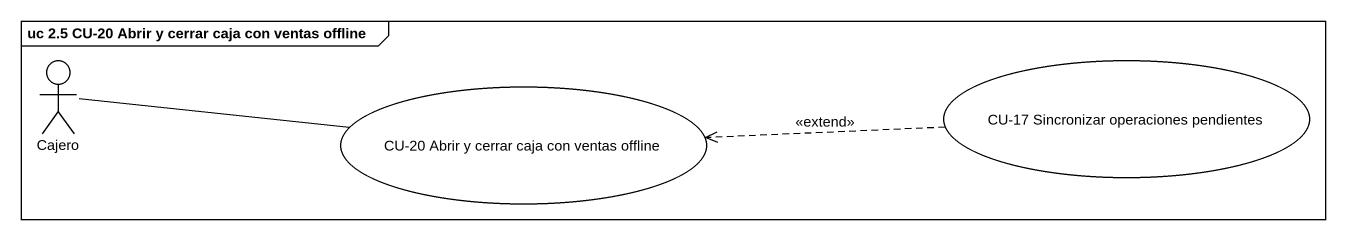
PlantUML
@startuml
mainframe uc 2.5 CU-20 Abrir y cerrar caja con ventas offline
actor Cajero
usecase "CU-17 Sincronizar operaciones pendientes" as CU_17_Sincronizar
usecase "CU-20 Abrir y cerrar caja con ventas offline" as CU_20_Abrir_y_cerrar_caja
Cajero -right- CU_20_Abrir_y_cerrar_caja
CU_17_Sincronizar .left.> CU_20_Abrir_y_cerrar_caja : <<extend>>
@enduml
